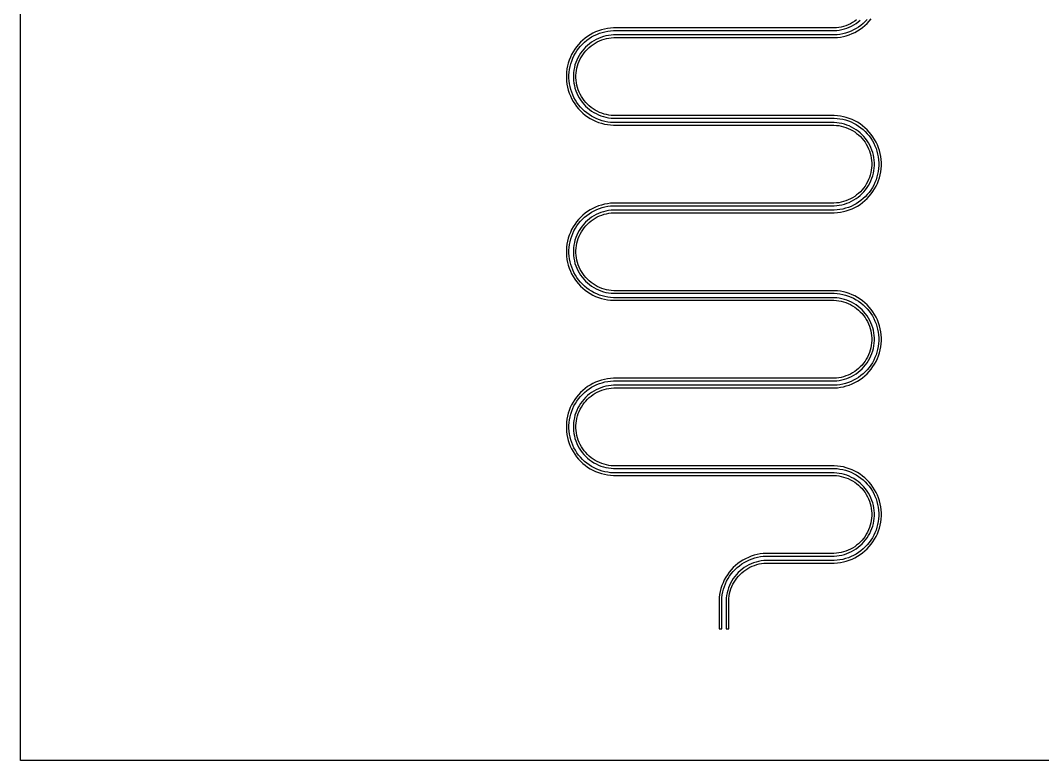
# Model space of a CAD drawing. Extents: x 318023 to 335423, y 364519 to 380844.
# Drawn here: x 322960 to 325293, y 373399 to 375089 of the extents above; entities that cross this region are included whole.
import ezdxf

# ---------------------------------------------------------------- set-up
doc = ezdxf.new("R2010")
doc.units = 0
doc.layers.add('L1D1', color=6, linetype='CONTINUOUS')

msp = doc.modelspace()

# ---------------------------------------------------------------- linework, layer by layer
at = {"layer": 'L1D1'}
for points in [[(327627.304, 373398.926), (322959.617, 373398.926), (322959.617, 376660.904), (327096.519, 376660.904)], [(324868.995, 375090.652), (324864.469, 375087.364), (324859.746, 375084.367), (324854.844, 375081.672), (324849.783, 375079.291), (324844.582, 375077.231), (324839.261, 375075.503), (324833.843, 375074.113), (324828.349, 375073.064), (324822.799, 375072.363), (324817.216, 375072.012), (324814.419, 375072.012), (324317.133, 375072.014), (324313.645, 375072.014), (324306.682, 375071.576), (324299.76, 375070.702), (324292.907, 375069.395), (324286.15, 375067.66), (324279.515, 375065.504), (324273.028, 375062.936), (324266.715, 375059.966), (324260.602, 375056.605), (324254.711, 375052.866), (324249.066, 375048.766), (324243.69, 375044.318), (324238.604, 375039.543), (324233.829, 375034.457), (324229.381, 375029.081), (324225.281, 375023.437), (324221.542, 375017.546), (324218.181, 375011.433), (324215.211, 375005.12), (324212.643, 374998.633), (324210.487, 374991.998), (324208.752, 374985.241), (324207.444, 374978.388), (324206.57, 374971.466), (324206.132, 374964.503), (324206.132, 374957.527), (324206.57, 374950.564), (324207.444, 374943.642), (324208.752, 374936.789), (324210.487, 374930.032), (324212.643, 374923.397), (324215.211, 374916.91), (324218.181, 374910.597), (324221.542, 374904.484), (324225.281, 374898.593), (324229.381, 374892.949), (324233.829, 374887.573), (324238.604, 374882.487), (324243.69, 374877.712), (324249.066, 374873.264), (324254.709, 374869.164), (324260.6, 374865.425), (324266.713, 374862.064), (324273.026, 374859.094), (324279.513, 374856.526), (324286.148, 374854.37), (324292.905, 374852.635), (324299.758, 374851.326), (324306.68, 374850.452), (324313.643, 374850.014), (324317.131, 374850.014), (324814.417, 374850.012), (324817.214, 374850.012), (324822.797, 374849.661), (324828.347, 374848.96), (324833.841, 374847.911), (324839.259, 374846.519), (324844.58, 374844.791), (324849.781, 374842.731), (324854.842, 374840.35), (324859.744, 374837.655), (324864.467, 374834.658), (324868.993, 374831.37), (324873.303, 374827.804), (324877.381, 374823.975), (324881.21, 374819.897), (324884.776, 374815.587), (324888.064, 374811.061), (324891.061, 374806.338), (324893.756, 374801.436), (324896.137, 374796.375), (324898.197, 374791.174), (324899.925, 374785.853), (324901.316, 374780.435), (324902.365, 374774.941), (324903.066, 374769.391), (324903.417, 374763.808), (324903.417, 374758.214), (324903.066, 374752.631), (324902.365, 374747.081), (324901.316, 374741.587), (324899.925, 374736.169), (324898.197, 374730.848), (324896.137, 374725.647), (324893.756, 374720.586), (324891.061, 374715.684), (324888.064, 374710.961), (324884.776, 374706.435), (324881.21, 374702.125), (324877.381, 374698.047), (324873.303, 374694.218), (324868.992, 374690.652), (324864.466, 374687.364), (324859.743, 374684.367), (324854.841, 374681.672), (324849.78, 374679.291), (324844.579, 374677.231), (324839.258, 374675.503), (324833.84, 374674.113), (324828.346, 374673.064), (324822.796, 374672.363), (324817.213, 374672.012), (324814.416, 374672.012), (324317.13, 374672.014), (324313.642, 374672.014), (324306.679, 374671.576), (324299.757, 374670.702), (324292.904, 374669.395), (324286.147, 374667.66), (324279.512, 374665.504), (324273.025, 374662.936), (324266.712, 374659.966), (324260.599, 374656.605), (324254.708, 374652.866), (324249.064, 374648.766), (324243.688, 374644.318), (324238.602, 374639.543), (324233.827, 374634.457), (324229.379, 374629.081), (324225.279, 374623.437), (324221.54, 374617.546), (324218.179, 374611.433), (324215.209, 374605.12), (324212.641, 374598.633), (324210.485, 374591.998), (324208.75, 374585.241), (324207.442, 374578.388), (324206.568, 374571.466), (324206.13, 374564.503), (324206.13, 374557.527), (324206.568, 374550.564), (324207.442, 374543.642), (324208.75, 374536.789), (324210.485, 374530.032), (324212.641, 374523.397), (324215.209, 374516.91), (324218.178, 374510.597), (324221.539, 374504.484), (324225.278, 374498.593), (324229.378, 374492.949), (324233.826, 374487.573), (324238.601, 374482.487), (324243.687, 374477.712), (324249.063, 374473.264), (324254.707, 374469.164), (324260.598, 374465.425), (324266.711, 374462.064), (324273.024, 374459.094), (324279.511, 374456.526), (324286.146, 374454.37), (324292.903, 374452.635), (324299.756, 374451.326), (324306.678, 374450.452), (324313.641, 374450.014), (324317.129, 374450.014), (324814.415, 374450.012), (324817.212, 374450.012), (324822.795, 374449.661), (324828.345, 374448.96), (324833.839, 374447.911), (324839.257, 374446.519), (324844.578, 374444.791), (324849.779, 374442.731), (324854.84, 374440.35), (324859.742, 374437.655), (324864.465, 374434.658), (324868.991, 374431.37), (324873.301, 374427.804), (324877.379, 374423.975), (324881.208, 374419.897), (324884.774, 374415.587), (324888.062, 374411.061), (324891.059, 374406.338), (324893.754, 374401.436), (324896.135, 374396.375), (324898.195, 374391.174), (324899.923, 374385.853), (324901.314, 374380.435), (324902.363, 374374.941), (324903.064, 374369.391), (324903.415, 374363.808), (324903.415, 374358.214), (324903.064, 374352.631), (324902.363, 374347.081), (324901.314, 374341.587), (324899.923, 374336.169), (324898.195, 374330.848), (324896.134, 374325.647), (324893.753, 374320.586), (324891.058, 374315.684), (324888.061, 374310.961), (324884.773, 374306.435), (324881.207, 374302.125), (324877.378, 374298.047), (324873.3, 374294.218), (324868.99, 374290.652), (324864.464, 374287.364), (324859.741, 374284.367), (324854.839, 374281.672), (324849.778, 374279.291), (324844.577, 374277.231), (324839.256, 374275.503), (324833.838, 374274.113), (324828.344, 374273.064), (324822.794, 374272.363), (324817.211, 374272.012), (324814.414, 374272.012), (324317.128, 374272.014), (324313.64, 374272.014), (324306.677, 374271.576), (324299.755, 374270.702), (324292.902, 374269.395), (324286.145, 374267.66), (324279.51, 374265.504), (324273.023, 374262.936), (324266.71, 374259.966), (324260.597, 374256.605), (324254.706, 374252.866), (324249.062, 374248.766), (324243.686, 374244.318), (324238.6, 374239.543), (324233.825, 374234.457), (324229.377, 374229.081), (324225.277, 374223.437), (324221.538, 374217.546), (324218.177, 374211.433), (324215.207, 374205.12), (324212.639, 374198.633), (324210.483, 374191.998), (324208.748, 374185.241), (324207.44, 374178.388), (324206.566, 374171.466), (324206.128, 374164.503), (324206.128, 374157.527), (324206.566, 374150.564), (324207.439, 374143.642), (324208.747, 374136.789), (324210.482, 374130.032), (324212.638, 374123.397), (324215.206, 374116.91), (324218.176, 374110.597), (324221.537, 374104.484), (324225.276, 374098.593), (324229.376, 374092.949), (324233.824, 374087.573), (324238.599, 374082.487), (324243.685, 374077.712), (324249.061, 374073.264), (324254.705, 374069.164), (324260.596, 374065.425), (324266.709, 374062.064), (324273.022, 374059.094), (324279.509, 374056.526), (324286.144, 374054.37), (324292.901, 374052.635), (324299.754, 374051.326), (324306.676, 374050.452), (324313.639, 374050.014), (324317.127, 374050.014), (324814.413, 374050.012), (324817.21, 374050.012), (324822.793, 374049.661), (324828.343, 374048.96), (324833.837, 374047.911), (324839.255, 374046.519), (324844.576, 374044.791), (324849.777, 374042.731), (324854.838, 374040.35), (324859.74, 374037.655), (324864.463, 374034.658), (324868.989, 374031.37), (324873.299, 374027.804), (324877.377, 374023.975), (324881.206, 374019.897), (324884.772, 374015.587), (324888.06, 374011.061), (324891.057, 374006.338), (324893.752, 374001.436), (324896.133, 373996.375), (324898.193, 373991.174), (324899.921, 373985.853), (324901.312, 373980.435), (324902.361, 373974.941), (324903.061, 373969.391), (324903.412, 373963.808), (324903.412, 373958.214), (324903.061, 373952.631), (324902.36, 373947.081), (324901.311, 373941.587), (324899.92, 373936.169), (324898.192, 373930.848), (324896.132, 373925.647), (324893.751, 373920.586), (324891.056, 373915.684), (324888.059, 373910.961), (324884.771, 373906.435), (324881.205, 373902.125), (324877.376, 373898.047), (324873.298, 373894.218), (324868.988, 373890.652), (324864.462, 373887.364), (324859.739, 373884.367), (324854.837, 373881.672), (324849.776, 373879.291), (324844.575, 373877.231), (324839.254, 373875.503), (324833.836, 373874.113), (324828.342, 373873.064), (324822.792, 373872.363), (324817.209, 373872.012), (324662.281, 373872.012), (324655.318, 373871.575), (324648.396, 373870.701), (324641.543, 373869.393), (324634.786, 373867.658), (324628.151, 373865.502), (324621.664, 373862.934), (324615.351, 373859.964), (324609.238, 373856.603), (324603.347, 373852.864), (324597.703, 373848.764), (324592.327, 373844.316), (324587.241, 373839.541), (324582.466, 373834.455), (324578.018, 373829.079), (324573.918, 373823.435), (324570.179, 373817.544), (324566.818, 373811.431), (324563.848, 373805.118), (324561.28, 373798.631), (324559.124, 373791.996), (324557.388, 373785.239), (324556.08, 373778.386), (324555.206, 373771.464), (324554.768, 373764.501), (324554.768, 373700.041), (324560.768, 373700.041), (324560.768, 373764.313), (324561.182, 373770.899), (324562.01, 373777.447), (324563.246, 373783.929), (324564.888, 373790.322), (324566.928, 373796.598), (324569.357, 373802.734), (324572.167, 373808.706), (324575.346, 373814.489), (324578.883, 373820.061), (324582.762, 373825.4), (324586.968, 373830.485), (324591.486, 373835.296), (324596.297, 373839.814), (324601.382, 373844.02), (324606.721, 373847.899), (324612.293, 373851.436), (324618.076, 373854.615), (324624.048, 373857.425), (324630.184, 373859.854), (324636.46, 373861.894), (324642.853, 373863.535), (324649.335, 373864.771), (324655.883, 373865.598), (324662.469, 373866.012), (324817.397, 373866.012), (324823.357, 373866.387), (324829.281, 373867.135), (324835.146, 373868.254), (324840.929, 373869.738), (324846.608, 373871.583), (324852.16, 373873.781), (324857.562, 373876.324), (324862.795, 373879.2), (324867.836, 373882.4), (324872.667, 373885.909), (324877.268, 373889.715), (324881.62, 373893.803), (324885.708, 373898.155), (324889.514, 373902.756), (324893.023, 373907.587), (324896.223, 373912.628), (324899.099, 373917.861), (324901.642, 373923.263), (324903.84, 373928.815), (324905.685, 373934.494), (324907.17, 373940.277), (324908.289, 373946.142), (324909.037, 373952.066), (324909.412, 373958.026), (324909.412, 373963.996), (324909.037, 373969.956), (324908.29, 373975.88), (324907.171, 373981.745), (324905.686, 373987.528), (324903.841, 373993.207), (324901.643, 373998.759), (324899.1, 374004.161), (324896.224, 374009.394), (324893.024, 374014.435), (324889.515, 374019.266), (324885.709, 374023.867), (324881.621, 374028.219), (324877.269, 374032.307), (324872.668, 374036.113), (324867.837, 374039.622), (324862.796, 374042.822), (324857.563, 374045.698), (324852.161, 374048.241), (324846.609, 374050.439), (324840.93, 374052.284), (324835.147, 374053.77), (324829.282, 374054.889), (324823.358, 374055.637), (324817.398, 374056.012), (324814.413, 374056.012), (324317.127, 374056.014), (324313.827, 374056.014), (324307.241, 374056.428), (324300.693, 374057.256), (324294.211, 374058.493), (324287.818, 374060.134), (324281.542, 374062.174), (324275.406, 374064.603), (324269.434, 374067.413), (324263.651, 374070.592), (324258.079, 374074.129), (324252.74, 374078.008), (324247.655, 374082.214), (324242.844, 374086.732), (324238.326, 374091.543), (324234.12, 374096.628), (324230.241, 374101.967), (324226.704, 374107.539), (324223.525, 374113.322), (324220.715, 374119.294), (324218.286, 374125.43), (324216.246, 374131.706), (324214.605, 374138.099), (324213.369, 374144.581), (324212.542, 374151.129), (324212.128, 374157.715), (324212.128, 374164.315), (324212.542, 374170.901), (324213.37, 374177.449), (324214.606, 374183.931), (324216.247, 374190.324), (324218.287, 374196.6), (324220.716, 374202.736), (324223.526, 374208.708), (324226.705, 374214.491), (324230.242, 374220.063), (324234.121, 374225.402), (324238.327, 374230.487), (324242.845, 374235.298), (324247.656, 374239.816), (324252.741, 374244.022), (324258.08, 374247.901), (324263.652, 374251.438), (324269.435, 374254.617), (324275.407, 374257.427), (324281.543, 374259.856), (324287.819, 374261.896), (324294.212, 374263.537), (324300.694, 374264.772), (324307.242, 374265.6), (324313.828, 374266.014), (324317.128, 374266.014), (324814.414, 374266.012), (324817.399, 374266.012), (324823.359, 374266.387), (324829.283, 374267.135), (324835.148, 374268.254), (324840.931, 374269.738), (324846.61, 374271.583), (324852.162, 374273.781), (324857.564, 374276.324), (324862.797, 374279.2), (324867.838, 374282.4), (324872.669, 374285.909), (324877.27, 374289.715), (324881.622, 374293.803), (324885.71, 374298.155), (324889.516, 374302.756), (324893.025, 374307.587), (324896.225, 374312.628), (324899.101, 374317.861), (324901.644, 374323.263), (324903.842, 374328.815), (324905.688, 374334.494), (324907.173, 374340.277), (324908.292, 374346.142), (324909.04, 374352.066), (324909.415, 374358.026), (324909.415, 374363.996), (324909.04, 374369.956), (324908.292, 374375.88), (324907.173, 374381.745), (324905.688, 374387.528), (324903.843, 374393.207), (324901.645, 374398.759), (324899.102, 374404.161), (324896.226, 374409.394), (324893.026, 374414.435), (324889.517, 374419.266), (324885.711, 374423.867), (324881.623, 374428.219), (324877.271, 374432.307), (324872.67, 374436.113), (324867.839, 374439.622), (324862.798, 374442.822), (324857.565, 374445.698), (324852.163, 374448.241), (324846.611, 374450.439), (324840.932, 374452.284), (324835.149, 374453.77), (324829.284, 374454.889), (324823.36, 374455.637), (324817.4, 374456.012), (324814.415, 374456.012), (324317.129, 374456.014), (324313.829, 374456.014), (324307.243, 374456.428), (324300.695, 374457.256), (324294.213, 374458.493), (324287.82, 374460.134), (324281.544, 374462.174), (324275.408, 374464.603), (324269.436, 374467.413), (324263.653, 374470.592), (324258.081, 374474.129), (324252.742, 374478.008), (324247.657, 374482.214), (324242.846, 374486.732), (324238.328, 374491.543), (324234.122, 374496.628), (324230.243, 374501.967), (324226.706, 374507.539), (324223.528, 374513.322), (324220.718, 374519.294), (324218.289, 374525.43), (324216.249, 374531.706), (324214.608, 374538.099), (324213.372, 374544.581), (324212.544, 374551.129), (324212.13, 374557.715), (324212.13, 374564.315), (324212.544, 374570.901), (324213.372, 374577.449), (324214.608, 374583.931), (324216.249, 374590.324), (324218.289, 374596.6), (324220.718, 374602.736), (324223.528, 374608.708), (324226.707, 374614.491), (324230.244, 374620.063), (324234.123, 374625.402), (324238.329, 374630.487), (324242.847, 374635.298), (324247.658, 374639.816), (324252.743, 374644.022), (324258.082, 374647.901), (324263.654, 374651.438), (324269.437, 374654.617), (324275.409, 374657.427), (324281.545, 374659.856), (324287.821, 374661.896), (324294.214, 374663.537), (324300.696, 374664.772), (324307.244, 374665.6), (324313.83, 374666.014), (324317.13, 374666.014), (324814.416, 374666.012), (324817.401, 374666.012), (324823.361, 374666.387), (324829.285, 374667.135), (324835.15, 374668.254), (324840.933, 374669.738), (324846.612, 374671.583), (324852.164, 374673.781), (324857.566, 374676.324), (324862.799, 374679.2), (324867.84, 374682.4), (324872.671, 374685.909), (324877.272, 374689.715), (324881.625, 374693.803), (324885.713, 374698.155), (324889.519, 374702.756), (324893.028, 374707.587), (324896.228, 374712.628), (324899.104, 374717.861), (324901.647, 374723.263), (324903.845, 374728.815), (324905.69, 374734.494), (324907.175, 374740.277), (324908.294, 374746.142), (324909.042, 374752.066), (324909.417, 374758.026), (324909.417, 374763.996), (324909.042, 374769.956), (324908.294, 374775.88), (324907.175, 374781.745), (324905.69, 374787.528), (324903.845, 374793.207), (324901.647, 374798.759), (324899.104, 374804.161), (324896.228, 374809.394), (324893.028, 374814.435), (324889.519, 374819.266), (324885.713, 374823.867), (324881.625, 374828.219), (324877.273, 374832.307), (324872.672, 374836.113), (324867.841, 374839.622), (324862.8, 374842.822), (324857.567, 374845.698), (324852.165, 374848.241), (324846.613, 374850.439), (324840.934, 374852.284), (324835.151, 374853.77), (324829.286, 374854.889), (324823.362, 374855.637), (324817.402, 374856.012), (324814.417, 374856.012), (324317.131, 374856.014), (324313.831, 374856.014), (324307.245, 374856.428), (324300.697, 374857.256), (324294.215, 374858.493), (324287.822, 374860.134), (324281.546, 374862.174), (324275.41, 374864.603), (324269.438, 374867.413), (324263.655, 374870.592), (324258.084, 374874.129), (324252.745, 374878.008), (324247.66, 374882.214), (324242.849, 374886.732), (324238.331, 374891.543), (324234.125, 374896.628), (324230.246, 374901.967), (324226.709, 374907.539), (324223.53, 374913.322), (324220.72, 374919.294), (324218.291, 374925.43), (324216.251, 374931.706), (324214.61, 374938.099), (324213.374, 374944.581), (324212.546, 374951.129), (324212.132, 374957.715), (324212.132, 374964.315), (324212.546, 374970.901), (324213.374, 374977.449), (324214.61, 374983.931), (324216.251, 374990.324), (324218.291, 374996.6), (324220.72, 375002.736), (324223.53, 375008.708), (324226.709, 375014.491), (324230.246, 375020.063), (324234.125, 375025.402), (324238.331, 375030.487), (324242.849, 375035.298), (324247.66, 375039.816), (324252.745, 375044.022), (324258.084, 375047.901), (324263.657, 375051.438), (324269.44, 375054.617), (324275.412, 375057.427), (324281.548, 375059.856), (324287.824, 375061.896), (324294.217, 375063.537), (324300.699, 375064.772), (324307.247, 375065.6), (324313.833, 375066.014), (324317.133, 375066.014), (324814.419, 375066.012), (324817.404, 375066.012), (324823.364, 375066.387), (324829.288, 375067.135), (324835.153, 375068.254), (324840.936, 375069.738), (324846.615, 375071.583), (324852.167, 375073.781), (324857.569, 375076.324), (324862.802, 375079.2), (324867.843, 375082.4), (324872.674, 375085.909), (324877.275, 375089.715)], [(324893.22, 375091.539), (324888.702, 375086.728), (324883.891, 375082.21), (324878.806, 375078.004), (324873.467, 375074.125), (324867.895, 375070.588), (324862.112, 375067.409), (324856.14, 375064.599), (324850.004, 375062.17), (324843.728, 375060.13), (324837.335, 375058.489), (324830.853, 375057.254), (324824.305, 375056.426), (324817.719, 375056.012), (324814.419, 375056.012), (324317.133, 375056.014), (324314.148, 375056.014), (324308.188, 375055.639), (324302.264, 375054.891), (324296.399, 375053.772), (324290.616, 375052.288), (324284.936, 375050.443), (324279.384, 375048.245), (324273.982, 375045.702), (324268.749, 375042.826), (324263.708, 375039.626), (324258.877, 375036.117), (324254.276, 375032.311), (324249.924, 375028.223), (324245.836, 375023.871), (324242.03, 375019.27), (324238.521, 375014.439), (324235.321, 375009.398), (324232.445, 375004.165), (324229.902, 374998.763), (324227.704, 374993.211), (324225.859, 374987.532), (324224.374, 374981.749), (324223.255, 374975.884), (324222.507, 374969.96), (324222.132, 374964), (324222.132, 374958.03), (324222.507, 374952.07), (324223.255, 374946.146), (324224.374, 374940.281), (324225.859, 374934.498), (324227.704, 374928.819), (324229.902, 374923.267), (324232.445, 374917.865), (324235.321, 374912.632), (324238.521, 374907.591), (324242.03, 374902.76), (324245.836, 374898.159), (324249.924, 374893.807), (324254.276, 374889.719), (324258.877, 374885.913), (324263.708, 374882.404), (324268.749, 374879.204), (324273.982, 374876.328), (324279.384, 374873.785), (324284.936, 374871.587), (324290.614, 374869.742), (324296.397, 374868.256), (324302.262, 374867.137), (324308.186, 374866.389), (324314.146, 374866.014), (324317.131, 374866.014), (324814.417, 374866.012), (324817.717, 374866.012), (324824.303, 374865.598), (324830.851, 374864.77), (324837.333, 374863.533), (324843.726, 374861.892), (324850.002, 374859.852), (324856.138, 374857.423), (324862.11, 374854.613), (324867.893, 374851.434), (324873.465, 374847.897), (324878.804, 374844.018), (324883.889, 374839.812), (324888.7, 374835.294), (324893.218, 374830.483), (324897.424, 374825.398), (324901.303, 374820.059), (324904.84, 374814.487), (324908.019, 374808.704), (324910.829, 374802.732), (324913.258, 374796.596), (324915.298, 374790.32), (324916.939, 374783.927), (324918.175, 374777.445), (324919.003, 374770.897), (324919.417, 374764.311), (324919.417, 374757.711), (324919.003, 374751.125), (324918.175, 374744.577), (324916.939, 374738.095), (324915.298, 374731.702), (324913.258, 374725.426), (324910.829, 374719.29), (324908.019, 374713.318), (324904.84, 374707.535), (324901.303, 374701.963), (324897.424, 374696.624), (324893.218, 374691.539), (324888.699, 374686.728), (324883.888, 374682.21), (324878.803, 374678.004), (324873.464, 374674.125), (324867.892, 374670.588), (324862.109, 374667.409), (324856.137, 374664.599), (324850.001, 374662.17), (324843.725, 374660.13), (324837.332, 374658.489), (324830.85, 374657.254), (324824.302, 374656.426), (324817.716, 374656.012), (324814.416, 374656.012), (324317.13, 374656.014), (324314.145, 374656.014), (324308.185, 374655.639), (324302.261, 374654.891), (324296.396, 374653.772), (324290.613, 374652.288), (324284.934, 374650.443), (324279.382, 374648.245), (324273.98, 374645.702), (324268.747, 374642.826), (324263.706, 374639.626), (324258.875, 374636.117), (324254.274, 374632.311), (324249.922, 374628.223), (324245.834, 374623.871), (324242.028, 374619.27), (324238.519, 374614.439), (324235.319, 374609.398), (324232.443, 374604.165), (324229.9, 374598.763), (324227.702, 374593.211), (324225.857, 374587.532), (324224.372, 374581.749), (324223.253, 374575.884), (324222.505, 374569.96), (324222.13, 374564), (324222.13, 374558.03), (324222.505, 374552.07), (324223.253, 374546.146), (324224.372, 374540.281), (324225.857, 374534.498), (324227.702, 374528.819), (324229.9, 374523.267), (324232.443, 374517.865), (324235.319, 374512.632), (324238.518, 374507.591), (324242.027, 374502.76), (324245.833, 374498.159), (324249.921, 374493.807), (324254.273, 374489.719), (324258.874, 374485.913), (324263.705, 374482.404), (324268.746, 374479.204), (324273.979, 374476.328), (324279.381, 374473.785), (324284.933, 374471.587), (324290.612, 374469.742), (324296.395, 374468.256), (324302.26, 374467.137), (324308.184, 374466.389), (324314.144, 374466.014), (324317.129, 374466.014), (324814.415, 374466.012), (324817.715, 374466.012), (324824.301, 374465.598), (324830.849, 374464.77), (324837.331, 374463.533), (324843.724, 374461.892), (324850, 374459.852), (324856.136, 374457.423), (324862.108, 374454.613), (324867.891, 374451.434), (324873.463, 374447.897), (324878.802, 374444.018), (324883.887, 374439.812), (324888.698, 374435.294), (324893.216, 374430.483), (324897.422, 374425.398), (324901.301, 374420.059), (324904.838, 374414.487), (324908.017, 374408.704), (324910.827, 374402.732), (324913.256, 374396.596), (324915.296, 374390.32), (324916.937, 374383.927), (324918.173, 374377.445), (324919.001, 374370.897), (324919.415, 374364.311), (324919.415, 374357.711), (324919.001, 374351.125), (324918.173, 374344.577), (324916.937, 374338.095), (324915.296, 374331.702), (324913.255, 374325.426), (324910.826, 374319.29), (324908.016, 374313.318), (324904.837, 374307.535), (324901.3, 374301.963), (324897.421, 374296.624), (324893.215, 374291.539), (324888.697, 374286.728), (324883.886, 374282.21), (324878.801, 374278.004), (324873.462, 374274.125), (324867.89, 374270.588), (324862.107, 374267.409), (324856.135, 374264.599), (324849.999, 374262.17), (324843.723, 374260.13), (324837.33, 374258.489), (324830.848, 374257.254), (324824.3, 374256.426), (324817.714, 374256.012), (324814.414, 374256.012), (324317.128, 374256.014), (324314.143, 374256.014), (324308.183, 374255.639), (324302.259, 374254.891), (324296.394, 374253.772), (324290.611, 374252.288), (324284.932, 374250.443), (324279.38, 374248.245), (324273.978, 374245.702), (324268.745, 374242.826), (324263.704, 374239.626), (324258.873, 374236.117), (324254.272, 374232.311), (324249.92, 374228.223), (324245.832, 374223.871), (324242.026, 374219.27), (324238.517, 374214.439), (324235.317, 374209.398), (324232.441, 374204.165), (324229.898, 374198.763), (324227.7, 374193.211), (324225.855, 374187.532), (324224.37, 374181.749), (324223.251, 374175.884), (324222.503, 374169.96), (324222.128, 374164), (324222.128, 374158.03), (324222.503, 374152.07), (324223.25, 374146.146), (324224.369, 374140.281), (324225.854, 374134.498), (324227.699, 374128.819), (324229.897, 374123.267), (324232.44, 374117.865), (324235.316, 374112.632), (324238.516, 374107.591), (324242.025, 374102.76), (324245.831, 374098.159), (324249.919, 374093.807), (324254.271, 374089.719), (324258.872, 374085.913), (324263.703, 374082.404), (324268.744, 374079.204), (324273.977, 374076.328), (324279.379, 374073.785), (324284.931, 374071.587), (324290.61, 374069.742), (324296.393, 374068.256), (324302.258, 374067.137), (324308.182, 374066.389), (324314.142, 374066.014), (324317.127, 374066.014), (324814.413, 374066.012), (324817.713, 374066.012), (324824.299, 374065.598), (324830.847, 374064.77), (324837.329, 374063.533), (324843.722, 374061.892), (324849.998, 374059.852), (324856.134, 374057.423), (324862.106, 374054.613), (324867.889, 374051.434), (324873.461, 374047.897), (324878.8, 374044.018), (324883.885, 374039.812), (324888.696, 374035.294), (324893.214, 374030.483), (324897.42, 374025.398), (324901.299, 374020.059), (324904.836, 374014.487), (324908.015, 374008.704), (324910.825, 374002.732), (324913.254, 373996.596), (324915.294, 373990.32), (324916.935, 373983.927), (324918.171, 373977.445), (324918.999, 373970.897), (324919.412, 373964.311), (324919.412, 373957.711), (324918.998, 373951.125), (324918.17, 373944.577), (324916.934, 373938.095), (324915.293, 373931.702), (324913.253, 373925.426), (324910.824, 373919.29), (324908.014, 373913.318), (324904.835, 373907.535), (324901.298, 373901.963), (324897.419, 373896.624), (324893.213, 373891.539), (324888.695, 373886.728), (324883.884, 373882.21), (324878.799, 373878.004), (324873.46, 373874.125), (324867.888, 373870.588), (324862.105, 373867.409), (324856.133, 373864.599), (324849.997, 373862.17), (324843.721, 373860.13), (324837.328, 373858.489), (324830.846, 373857.254), (324824.298, 373856.426), (324817.712, 373856.012), (324662.784, 373856.012), (324656.824, 373855.637), (324650.9, 373854.89), (324645.035, 373853.771), (324639.252, 373852.286), (324633.573, 373850.441), (324628.021, 373848.243), (324622.619, 373845.7), (324617.386, 373842.824), (324612.345, 373839.624), (324607.514, 373836.115), (324602.913, 373832.309), (324598.561, 373828.221), (324594.473, 373823.869), (324590.667, 373819.268), (324587.158, 373814.437), (324583.958, 373809.396), (324581.082, 373804.163), (324578.539, 373798.761), (324576.341, 373793.209), (324574.495, 373787.53), (324573.01, 373781.747), (324571.891, 373775.882), (324571.143, 373769.958), (324570.768, 373763.998), (324570.768, 373700.041), (324576.768, 373700.041), (324576.768, 373763.81), (324577.119, 373769.393), (324577.82, 373774.943), (324578.869, 373780.437), (324580.26, 373785.855), (324581.989, 373791.176), (324584.049, 373796.377), (324586.43, 373801.438), (324589.125, 373806.34), (324592.122, 373811.063), (324595.41, 373815.589), (324598.976, 373819.899), (324602.805, 373823.977), (324606.883, 373827.806), (324611.193, 373831.372), (324615.719, 373834.66), (324620.442, 373837.657), (324625.344, 373840.352), (324630.405, 373842.733), (324635.606, 373844.793), (324640.927, 373846.521), (324646.345, 373847.912), (324651.839, 373848.961), (324657.389, 373849.661), (324662.972, 373850.012), (324817.9, 373850.012), (324824.863, 373850.45), (324831.785, 373851.324), (324838.638, 373852.631), (324845.395, 373854.366), (324852.03, 373856.522), (324858.517, 373859.09), (324864.83, 373862.06), (324870.943, 373865.421), (324876.834, 373869.16), (324882.478, 373873.26), (324887.854, 373877.708), (324892.94, 373882.483), (324897.715, 373887.569), (324902.163, 373892.945), (324906.263, 373898.589), (324910.002, 373904.48), (324913.363, 373910.593), (324916.333, 373916.906), (324918.901, 373923.393), (324921.057, 373930.028), (324922.792, 373936.785), (324924.1, 373943.638), (324924.974, 373950.56), (324925.412, 373957.523), (324925.412, 373964.499), (324924.975, 373971.462), (324924.101, 373978.384), (324922.793, 373985.237), (324921.058, 373991.994), (324918.902, 373998.629), (324916.334, 374005.116), (324913.364, 374011.429), (324910.003, 374017.542), (324906.264, 374023.433), (324902.164, 374029.077), (324897.716, 374034.453), (324892.941, 374039.539), (324887.855, 374044.314), (324882.479, 374048.762), (324876.835, 374052.862), (324870.944, 374056.601), (324864.831, 374059.962), (324858.518, 374062.932), (324852.031, 374065.5), (324845.396, 374067.656), (324838.639, 374069.391), (324831.786, 374070.7), (324824.864, 374071.574), (324817.901, 374072.012), (324814.413, 374072.012), (324317.127, 374072.014), (324314.33, 374072.014), (324308.747, 374072.365), (324303.197, 374073.066), (324297.703, 374074.115), (324292.285, 374075.507), (324286.964, 374077.235), (324281.763, 374079.295), (324276.702, 374081.676), (324271.8, 374084.371), (324267.077, 374087.368), (324262.551, 374090.656), (324258.241, 374094.222), (324254.163, 374098.051), (324250.334, 374102.129), (324246.768, 374106.439), (324243.48, 374110.965), (324240.483, 374115.688), (324237.788, 374120.59), (324235.407, 374125.651), (324233.347, 374130.852), (324231.619, 374136.173), (324230.228, 374141.591), (324229.179, 374147.085), (324228.479, 374152.635), (324228.128, 374158.218), (324228.128, 374163.812), (324228.479, 374169.395), (324229.18, 374174.945), (324230.229, 374180.439), (324231.62, 374185.857), (324233.348, 374191.178), (324235.408, 374196.379), (324237.789, 374201.44), (324240.484, 374206.342), (324243.481, 374211.065), (324246.769, 374215.591), (324250.335, 374219.901), (324254.164, 374223.979), (324258.242, 374227.808), (324262.552, 374231.374), (324267.078, 374234.662), (324271.801, 374237.659), (324276.703, 374240.354), (324281.764, 374242.735), (324286.965, 374244.795), (324292.286, 374246.523), (324297.704, 374247.913), (324303.198, 374248.962), (324308.748, 374249.663), (324314.331, 374250.014), (324317.128, 374250.014), (324814.414, 374250.012), (324817.902, 374250.012), (324824.865, 374250.45), (324831.787, 374251.324), (324838.64, 374252.631), (324845.397, 374254.366), (324852.032, 374256.522), (324858.519, 374259.09), (324864.832, 374262.06), (324870.945, 374265.421), (324876.836, 374269.16), (324882.48, 374273.26), (324887.856, 374277.708), (324892.942, 374282.483), (324897.717, 374287.569), (324902.165, 374292.945), (324906.265, 374298.589), (324910.004, 374304.48), (324913.365, 374310.593), (324916.335, 374316.906), (324918.903, 374323.393), (324921.059, 374330.028), (324922.795, 374336.785), (324924.103, 374343.638), (324924.977, 374350.56), (324925.415, 374357.523), (324925.415, 374364.499), (324924.977, 374371.462), (324924.103, 374378.384), (324922.795, 374385.237), (324921.06, 374391.994), (324918.904, 374398.629), (324916.336, 374405.116), (324913.366, 374411.429), (324910.005, 374417.542), (324906.266, 374423.433), (324902.166, 374429.077), (324897.718, 374434.453), (324892.943, 374439.539), (324887.857, 374444.314), (324882.481, 374448.762), (324876.837, 374452.862), (324870.946, 374456.601), (324864.833, 374459.962), (324858.52, 374462.932), (324852.033, 374465.5), (324845.398, 374467.656), (324838.641, 374469.391), (324831.788, 374470.7), (324824.866, 374471.574), (324817.903, 374472.012), (324814.415, 374472.012), (324317.129, 374472.014), (324314.332, 374472.014), (324308.749, 374472.365), (324303.199, 374473.066), (324297.705, 374474.115), (324292.287, 374475.507), (324286.966, 374477.235), (324281.765, 374479.295), (324276.704, 374481.676), (324271.802, 374484.371), (324267.079, 374487.368), (324262.553, 374490.656), (324258.243, 374494.222), (324254.165, 374498.051), (324250.336, 374502.129), (324246.77, 374506.439), (324243.483, 374510.965), (324240.486, 374515.688), (324237.791, 374520.59), (324235.41, 374525.651), (324233.35, 374530.852), (324231.622, 374536.173), (324230.231, 374541.591), (324229.182, 374547.085), (324228.481, 374552.635), (324228.13, 374558.218), (324228.13, 374563.812), (324228.481, 374569.395), (324229.182, 374574.945), (324230.231, 374580.439), (324231.622, 374585.857), (324233.35, 374591.178), (324235.41, 374596.379), (324237.791, 374601.44), (324240.486, 374606.342), (324243.483, 374611.065), (324246.771, 374615.591), (324250.337, 374619.901), (324254.166, 374623.979), (324258.244, 374627.808), (324262.554, 374631.374), (324267.08, 374634.662), (324271.803, 374637.659), (324276.705, 374640.354), (324281.766, 374642.735), (324286.967, 374644.795), (324292.288, 374646.523), (324297.706, 374647.913), (324303.2, 374648.962), (324308.75, 374649.663), (324314.333, 374650.014), (324317.13, 374650.014), (324814.416, 374650.012), (324817.904, 374650.012), (324824.867, 374650.45), (324831.789, 374651.324), (324838.642, 374652.631), (324845.399, 374654.366), (324852.034, 374656.522), (324858.521, 374659.09), (324864.834, 374662.06), (324870.947, 374665.421), (324876.838, 374669.16), (324882.482, 374673.26), (324887.858, 374677.708), (324892.944, 374682.483), (324897.719, 374687.569), (324902.168, 374692.945), (324906.268, 374698.589), (324910.007, 374704.48), (324913.368, 374710.593), (324916.338, 374716.906), (324918.906, 374723.393), (324921.062, 374730.028), (324922.797, 374736.785), (324924.105, 374743.638), (324924.979, 374750.56), (324925.417, 374757.523), (324925.417, 374764.499), (324924.979, 374771.462), (324924.105, 374778.384), (324922.797, 374785.237), (324921.062, 374791.994), (324918.906, 374798.629), (324916.338, 374805.116), (324913.368, 374811.429), (324910.007, 374817.542), (324906.268, 374823.433), (324902.168, 374829.077), (324897.72, 374834.453), (324892.945, 374839.539), (324887.859, 374844.314), (324882.483, 374848.762), (324876.839, 374852.862), (324870.948, 374856.601), (324864.835, 374859.962), (324858.522, 374862.932), (324852.035, 374865.5), (324845.4, 374867.656), (324838.643, 374869.391), (324831.79, 374870.7), (324824.869, 374871.574), (324817.906, 374872.012), (324814.418, 374872.012), (324317.132, 374872.014), (324314.335, 374872.014), (324308.752, 374872.365), (324303.202, 374873.066), (324297.708, 374874.115), (324292.29, 374875.507), (324286.969, 374877.235), (324281.768, 374879.295), (324276.707, 374881.676), (324271.805, 374884.371), (324267.082, 374887.368), (324262.556, 374890.656), (324258.246, 374894.222), (324254.168, 374898.051), (324250.339, 374902.129), (324246.773, 374906.439), (324243.485, 374910.965), (324240.488, 374915.688), (324237.793, 374920.59), (324235.412, 374925.651), (324233.352, 374930.852), (324231.624, 374936.173), (324230.233, 374941.591), (324229.184, 374947.085), (324228.483, 374952.635), (324228.132, 374958.218), (324228.132, 374963.812), (324228.483, 374969.395), (324229.184, 374974.945), (324230.233, 374980.439), (324231.624, 374985.857), (324233.352, 374991.178), (324235.412, 374996.379), (324237.793, 375001.44), (324240.488, 375006.342), (324243.485, 375011.065), (324246.773, 375015.591), (324250.339, 375019.901), (324254.168, 375023.979), (324258.246, 375027.808), (324262.556, 375031.374), (324267.082, 375034.662), (324271.805, 375037.659), (324276.707, 375040.354), (324281.768, 375042.735), (324286.969, 375044.795), (324292.29, 375046.523), (324297.708, 375047.913), (324303.202, 375048.962), (324308.752, 375049.663), (324314.335, 375050.014), (324317.132, 375050.014), (324814.418, 375050.012), (324817.906, 375050.012), (324824.869, 375050.45), (324831.792, 375051.324), (324838.645, 375052.631), (324845.402, 375054.366), (324852.037, 375056.522), (324858.524, 375059.09), (324864.837, 375062.06), (324870.95, 375065.421), (324876.841, 375069.16), (324882.485, 375073.26), (324887.861, 375077.708), (324892.947, 375082.483), (324897.722, 375087.569), (324902.17, 375092.945)]]:
    msp.add_lwpolyline(points, dxfattribs=at)

doc.saveas('drawing.dxf')
